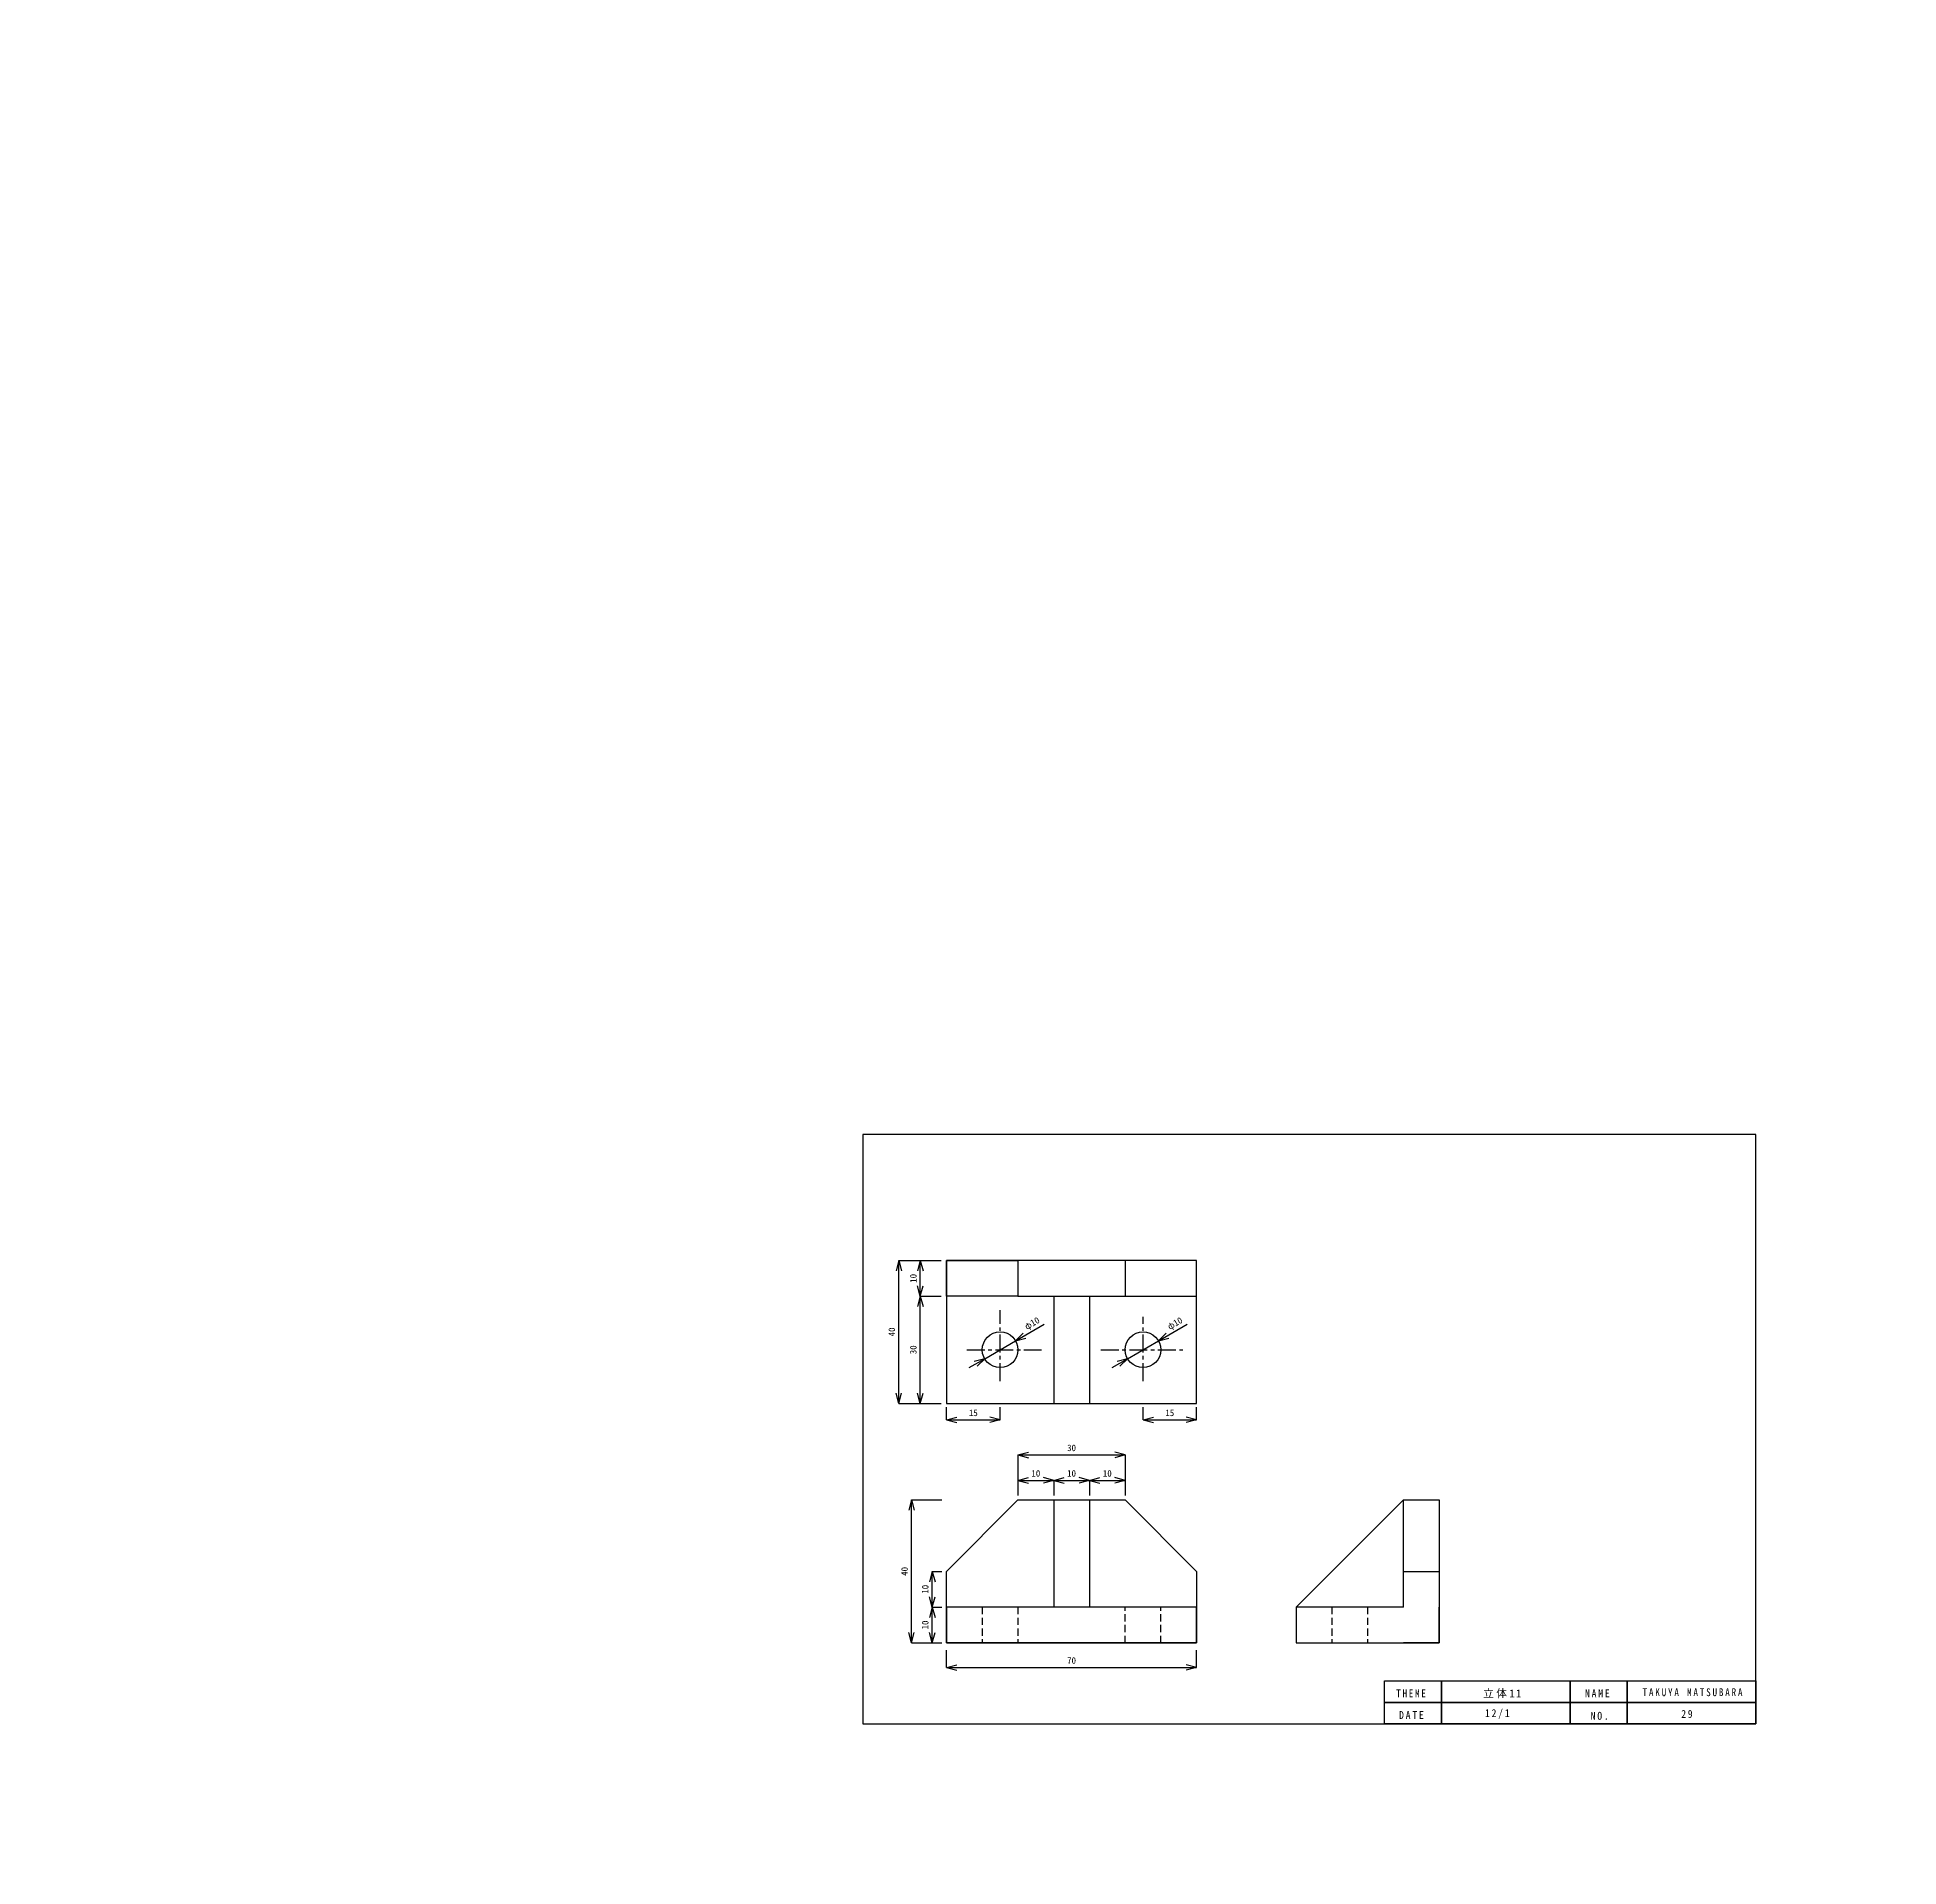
# Model space of a CAD drawing. Units: millimetres on the paper. Extents: x -1924 to 2076, y -2069 to 1931.
# Drawn here: x -361 to 160, y -118 to 394 of the extents above; entities that cross this region are included whole.
import ezdxf
from ezdxf.enums import TextEntityAlignment as Align

# ---------------------------------------------------------------- set-up
doc = ezdxf.new("R2010")
doc.units = ezdxf.units.MM
doc.linetypes.add('CHAIN1', pattern=[8, 5, -1, 1, -1])
doc.linetypes.add('DASHED2', pattern=[3, 2, -1])
for name, color, linetype in [('0-0_外形線', 7, 'Continuous'), ('0-1_中心線', 5, 'CHAIN1'), ('0-2_かくれ線', 1, 'DASHED2'), ('0-3_寸法線', 3, 'Continuous')]:
    doc.layers.add(name, color=color, linetype=linetype)
doc.styles.add('ＭＳ ゴシック', font='')
doc.styles.get('ＭＳ ゴシック').set_extended_font_data('MS Gothic')

msp = doc.modelspace()

# ---------------------------------------------------------------- linework, layer by layer
at = {"layer": '0-0_外形線'}
for p, q in [((-86.343, 41.972), (-56.343, 41.972)), ((-76.343, 41.972), (-76.343, 11.972)), ((-66.343, 41.972), (-66.343, 11.972)), ((-86.343, -15.061), (-106.343, -35.061)), ((-86.343, -15.061), (-56.343, -15.061)), ((-76.343, -15.061), (-76.343, -45.061)), ((-66.343, -15.061), (-66.343, -45.061)), ((21.544, -15.061), (-8.456, -45.061)), ((21.544, -45.061), (21.544, -15.061)), ((-106.343, -55.061), (-106.343, -35.061)), ((21.544, -35.061), (31.544, -35.061)), ((-8.456, -45.061), (-8.456, -55.061)), ((21.544, -45.061), (-8.456, -45.061)), ((-36.343, -55.061), (-106.343, -55.061)), ((31.544, -55.061), (21.544, -55.061))]:
    msp.add_line(p, q, dxfattribs=at)
for points in [[(-129.756, -77.744), (120.244, -77.744), (120.244, 87.256), (-129.756, 87.256)], [(-106.343, 11.972), (-36.343, 11.972), (-36.343, 51.972), (-106.343, 51.972)], [(-106.343, 51.972), (-86.343, 51.972), (-86.343, 41.972), (-106.343, 41.972)], [(-36.343, 51.972), (-56.343, 51.972), (-56.343, 41.972), (-36.343, 41.972)], [(-106.343, -55.061), (-36.343, -55.061), (-36.343, -45.061), (-106.343, -45.061)], [(32.244, -71.744), (16.244, -71.744), (16.244, -65.744), (32.244, -65.744)], [(68.244, -71.744), (32.244, -71.744), (32.244, -65.744), (68.244, -65.744)], [(84.244, -71.744), (68.244, -71.744), (68.244, -65.744), (84.244, -65.744)], [(120.244, -71.744), (84.244, -71.744), (84.244, -65.744), (120.244, -65.744)], [(32.244, -77.744), (16.244, -77.744), (16.244, -71.744), (32.244, -71.744)], [(68.244, -77.744), (32.244, -77.744), (32.244, -71.744), (68.244, -71.744)], [(84.244, -77.744), (68.244, -77.744), (68.244, -71.744), (84.244, -71.744)], [(120.244, -77.744), (84.244, -77.744), (84.244, -71.744), (120.244, -71.744)]]:
    msp.add_lwpolyline(points, close=True, dxfattribs=at)
for points in [[(-56.343, -15.061), (-36.343, -35.061), (-36.343, -55.061)], [(21.544, -15.061), (31.544, -15.061), (31.544, -55.061)], [(-8.456, -55.061), (31.544, -55.061), (31.544, -45.061)]]:
    msp.add_lwpolyline(points, dxfattribs=at)
for centre, radius in [((75.571, -69.23), 2000), ((-91.343, 26.972), 5), ((-51.343, 26.972), 5)]:
    msp.add_circle(centre, radius, dxfattribs=at)
at = {"layer": '0-1_中心線'}
for p, q in [((-91.343, 18.232), (-91.343, 38.05)), ((-51.343, 18.232), (-51.343, 36.2)), ((-100.673, 26.972), (-79.799, 26.972)), ((-63.152, 26.972), (-39.899, 26.972))]:
    msp.add_line(p, q, dxfattribs=at)
at = {"layer": '0-2_かくれ線'}
for p, q in [((-96.343, -45.061), (-96.343, -55.061)), ((-86.343, -45.061), (-86.343, -55.061)), ((-56.343, -55.061), (-56.343, -45.061)), ((-46.343, -55.061), (-46.343, -45.061)), ((1.544, -45.061), (1.544, -55.061)), ((11.544, -45.061), (11.544, -55.061))]:
    msp.add_line(p, q, dxfattribs=at)
at = {"layer": '0-3_寸法線'}
for p, q in [((-119.713, 51.972), (-120.49, 49.075)), ((-119.713, 11.972), (-119.713, 51.972)), ((-119.713, 51.972), (-118.937, 49.075)), ((-119.713, 51.972), (-107.898, 51.972)), ((-113.694, 51.972), (-114.471, 49.075)), ((-113.694, 41.972), (-113.694, 51.972)), ((-113.694, 51.972), (-112.918, 49.075)), ((-113.694, 51.972), (-107.898, 51.972)), ((-113.694, 41.972), (-114.471, 44.87)), ((-113.694, 41.972), (-114.471, 39.075)), ((-113.694, 41.972), (-112.918, 44.87)), ((-113.694, 11.972), (-113.694, 41.972)), ((-113.694, 41.972), (-112.918, 39.075)), ((-113.694, 41.972), (-107.898, 41.972)), ((-87.013, 29.472), (-79.003, 34.097)), ((-87.013, 29.472), (-84.892, 31.594)), ((-47.013, 29.472), (-39.003, 34.097)), ((-47.013, 29.472), (-44.892, 31.594)), ((-95.674, 24.472), (-87.013, 29.472)), ((-87.013, 29.472), (-84.116, 30.249)), ((-55.674, 24.472), (-47.013, 29.472)), ((-47.013, 29.472), (-44.116, 30.249)), ((-95.674, 24.472), (-98.571, 23.696)), ((-55.674, 24.472), (-58.571, 23.696)), ((-119.713, 11.972), (-120.49, 14.87)), ((-119.713, 11.972), (-118.937, 14.87)), ((-119.713, 11.972), (-107.898, 11.972)), ((-113.694, 11.972), (-114.471, 14.87)), ((-113.694, 11.972), (-112.918, 14.87)), ((-113.694, 11.972), (-107.898, 11.972)), ((-106.343, 7.357), (-106.343, 10.924)), ((-91.343, 7.357), (-91.343, 10.924)), ((-51.343, 7.357), (-51.343, 10.924)), ((-36.343, 7.357), (-36.343, 10.924)), ((-106.343, 7.357), (-103.446, 8.133)), ((-106.343, 7.357), (-91.343, 7.357)), ((-106.343, 7.357), (-103.446, 6.58)), ((-91.343, 7.357), (-94.241, 8.133)), ((-91.343, 7.357), (-94.241, 6.58)), ((-51.343, 7.357), (-48.446, 8.133)), ((-51.343, 7.357), (-36.343, 7.357)), ((-51.343, 7.357), (-48.446, 6.58)), ((-36.343, 7.357), (-39.241, 8.133)), ((-36.343, 7.357), (-39.241, 6.58)), ((-86.343, -2.452), (-83.446, -1.676)), ((-86.343, -2.452), (-56.343, -2.452)), ((-86.343, -2.452), (-83.446, -3.229)), ((-86.343, -2.452), (-86.343, -13.822)), ((-56.343, -2.452), (-59.241, -1.676)), ((-56.343, -2.452), (-59.241, -3.229)), ((-56.343, -2.452), (-56.343, -13.822)), ((-86.343, -9.586), (-83.446, -8.81)), ((-86.343, -9.586), (-76.343, -9.586)), ((-86.343, -9.586), (-83.446, -10.362)), ((-86.343, -9.586), (-86.343, -13.822)), ((-76.343, -9.586), (-79.241, -8.81)), ((-76.343, -9.586), (-79.241, -10.362)), ((-76.343, -9.586), (-73.446, -8.81)), ((-76.343, -9.586), (-76.343, -13.822)), ((-76.343, -9.586), (-66.343, -9.586)), ((-76.343, -9.586), (-73.446, -10.362)), ((-66.343, -9.586), (-69.241, -8.81)), ((-66.343, -9.586), (-69.241, -10.362)), ((-66.343, -9.586), (-63.446, -8.81)), ((-66.343, -9.586), (-66.343, -13.822)), ((-66.343, -9.586), (-56.343, -9.586)), ((-66.343, -9.586), (-63.446, -10.362)), ((-56.343, -9.586), (-59.241, -8.81)), ((-56.343, -9.586), (-59.241, -10.362)), ((-56.343, -9.586), (-56.343, -13.822)), ((-116.146, -15.061), (-116.923, -17.959)), ((-116.146, -55.061), (-116.146, -15.061)), ((-116.146, -15.061), (-115.37, -17.959)), ((-116.146, -15.061), (-107.675, -15.061)), ((-110.35, -35.061), (-111.127, -37.959)), ((-110.35, -45.061), (-110.35, -35.061)), ((-110.35, -35.061), (-109.574, -37.959)), ((-110.35, -35.061), (-107.675, -35.061)), ((-110.35, -45.061), (-111.127, -42.164)), ((-110.35, -45.061), (-111.127, -47.959)), ((-110.35, -45.061), (-109.574, -42.164)), ((-110.35, -55.061), (-110.35, -45.061)), ((-110.35, -45.061), (-109.574, -47.959)), ((-110.35, -45.061), (-107.675, -45.061)), ((-116.146, -55.061), (-116.923, -52.164)), ((-116.146, -55.061), (-115.37, -52.164)), ((-116.146, -55.061), (-107.675, -55.061)), ((-110.35, -55.061), (-111.127, -52.164)), ((-110.35, -55.061), (-109.574, -52.164)), ((-110.35, -55.061), (-107.675, -55.061)), ((-106.343, -61.975), (-106.343, -57.07)), ((-36.343, -61.975), (-36.343, -57.07)), ((-106.343, -61.975), (-103.446, -61.198)), ((-106.343, -61.975), (-36.343, -61.975)), ((-106.343, -61.975), (-103.446, -62.751)), ((-36.343, -61.975), (-39.241, -61.198)), ((-36.343, -61.975), (-39.241, -62.751))]:
    msp.add_line(p, q, dxfattribs=at)
for points in [[(-100.004, 21.972), (-95.674, 24.472), (-97.795, 22.351)], [(-60.004, 21.972), (-55.674, 24.472), (-57.795, 22.351)]]:
    msp.add_lwpolyline(points, dxfattribs=at)

# ---------------------------------------------------------------- texts
at = {"layer": '0-0_外形線', "char_height": 2.199, "attachment_point": 7, "style": 'ＭＳ ゴシック'}
for s, insert in [('\\T1.4;\\W0.85;TAKUYA\\~MATSUBARA', (88.519, -70.022)), ('\\T1.38;\\W0.85;THEME', (19.553, -70.286)), ('\\T1.23;立体11', (43.863, -70.551)), ('\\T1.38;\\W0.9;NAME', (72.4, -70.286)), ('\\T1.38;\\W0.9;DATE', (20.346, -76.364)), ('\\T1.38;\\W0.9;12/1', (44.391, -76.364)), ('\\T1.38;\\W0.9;NO.', (73.986, -76.628)), ('\\T1.36;\\W0.9;29', (99.352, -76.1))]:
    msp.add_mtext(s, dxfattribs=dict(at, insert=insert))
at = {"layer": '0-3_寸法線', "color": 4, "style": 'ＭＳ ゴシック'}
for s, rotation, p in [('10', 90, (-114.194, 45.722)), ('40', 90, (-120.213, 30.722)), ('φ10', 30, (-83.583, 32.03)), ('φ10', 30, (-43.583, 32.03)), ('30', 90, (-114.194, 25.722)), ('40', 90, (-116.646, -36.311)), ('10', 90, (-110.85, -41.311)), ('10', 90, (-110.85, -51.311))]:
    msp.add_text(s, height=1.833, rotation=rotation, dxfattribs=at).set_placement(p, align=Align.BOTTOM_LEFT)
for s, p in [('15', (-100.093, 7.857)), ('15', (-45.093, 7.857)), ('30', (-72.593, -1.952)), ('10', (-82.593, -9.086)), ('10', (-72.593, -9.086)), ('10', (-62.593, -9.086)), ('70', (-72.593, -61.475))]:
    msp.add_text(s, height=1.833, dxfattribs=at).set_placement(p, align=Align.BOTTOM_LEFT)

doc.saveas('drawing.dxf')
